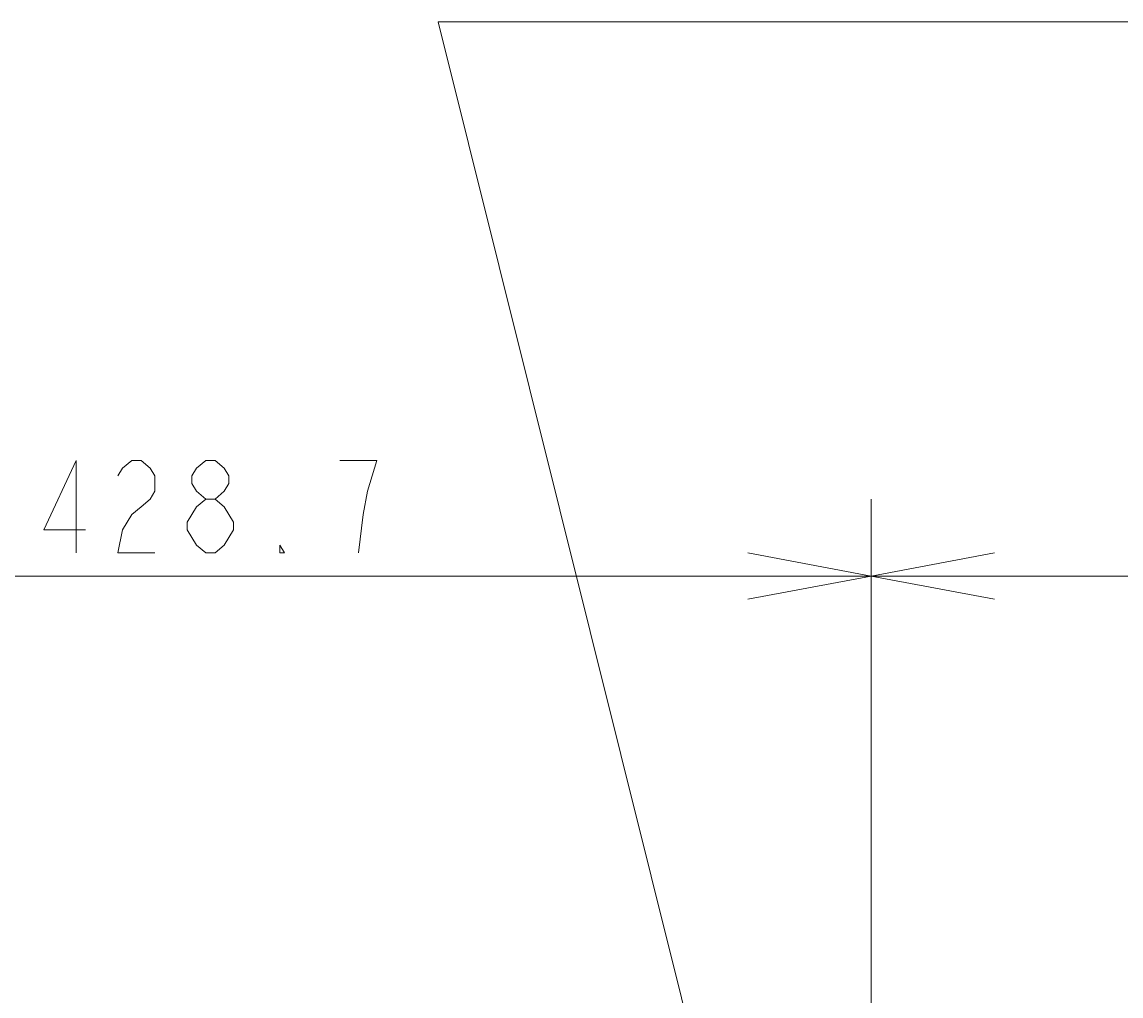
# Model space of a CAD drawing. Extents: x -382 to 1420, y -377 to 265.
# Drawn here: x -222.59 to -208.56, y 8.15 to 20.59 of the extents above; entities that cross this region are included whole.
import ezdxf

# ---------------------------------------------------------------- set-up
doc = ezdxf.new("R2010")
doc.units = 0
doc.header["$MEASUREMENT"] = 0
doc.layers.add('PDF_レイヤー 1', color=7, linetype='CONTINUOUS')

msp = doc.modelspace()

# ---------------------------------------------------------------- linework, layer by layer
at = {"layer": 'PDF_レイヤー 1', "lineweight": 0}
for points in [[(-211.83915, -1.22769), (-217.27547, 20.58857)], [(-217.2754, 20.58854), (-197.65728, 20.58854)], [(-221.89807, 13.80841), (-221.89807, 14.98941), (-222.31151, 14.10366), (-221.77989, 14.10366)], [(-221.36671, 14.79256), (-221.30754, 14.89102), (-221.1895, 14.98934), (-221.07145, 14.98934), (-220.95327, 14.89102), (-220.89425, 14.79256), (-220.89425, 14.59577), (-220.95327, 14.4973), (-221.07145, 14.39898), (-221.1895, 14.30052), (-221.30754, 14.10373), (-221.36671, 13.80848), (-220.89425, 13.80848)], [(-220.24471, 14.4973), (-220.36289, 14.59577), (-220.42178, 14.69409), (-220.42178, 14.79256), (-220.36289, 14.89102), (-220.24471, 14.98934), (-220.12652, 14.98934), (-220.00848, 14.89102), (-219.94946, 14.79256), (-219.94946, 14.69409), (-220.00848, 14.59577), (-220.12652, 14.4973)], [(-218.2961, 13.80841), (-218.23694, 14.30045), (-218.17792, 14.5957), (-218.11904, 14.79249), (-218.05987, 14.98941), (-218.53219, 14.98941)], [(-211.74666, -0.65767), (-211.74666, 14.49723)], [(-213.32136, 13.21792), (-211.74664, 13.51317), (-213.32136, 13.80842)], [(-210.17195, 13.80841), (-211.74667, 13.51316), (-210.17195, 13.2179)], [(-228.62463, 13.51317), (-171.24861, 13.51317)]]:
    msp.add_lwpolyline(points, dxfattribs=at)
for points in [[(-220.24471, 13.80841), (-220.36289, 13.90673), (-220.42178, 14.00519), (-220.48094, 14.10366), (-220.48094, 14.20198), (-220.42178, 14.30045), (-220.36289, 14.39891), (-220.24471, 14.49723), (-220.12652, 14.49723), (-220.00848, 14.39891), (-219.94946, 14.30045), (-219.89043, 14.20198), (-219.89043, 14.10366), (-219.94946, 14.00519), (-220.00848, 13.90673), (-220.12652, 13.80841)], [(-219.24084, 13.80841), (-219.3, 13.80841), (-219.3, 13.90673)]]:
    msp.add_lwpolyline(points, close=True, dxfattribs=at)

doc.saveas('drawing.dxf')
